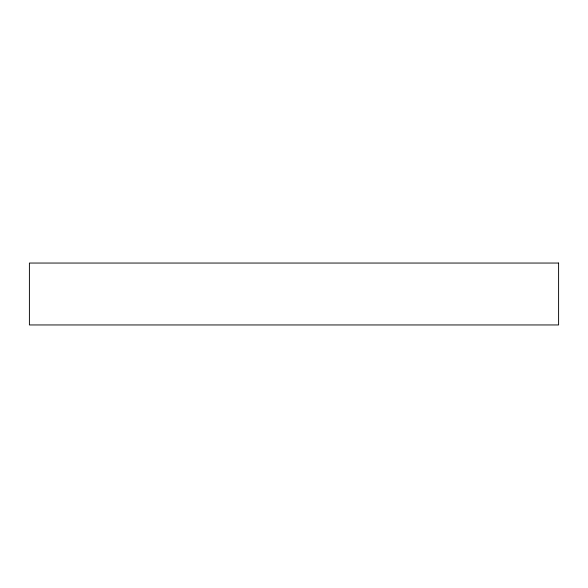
<?xml version="1.0" encoding="UTF-8"?>
<svg xmlns="http://www.w3.org/2000/svg" width="588" height="588" viewBox="0 0 588 588"><rect width="100%" height="100%" fill="white"/><g stroke="black" fill="none" stroke-linecap="round" stroke-linejoin="round"><path stroke-width="0.88" d="M558.6 263.049L29.4 263.049L29.4 324.951L558.6 324.951L558.6 263.049"/></g></svg>
